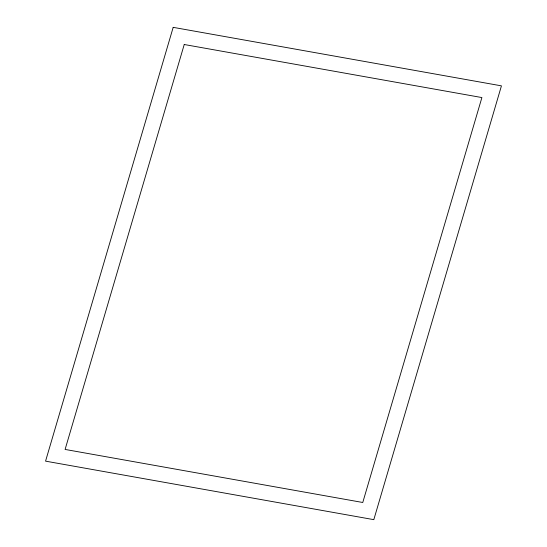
<?xml version="1.0" encoding="UTF-8"?>
<svg xmlns="http://www.w3.org/2000/svg" width="547" height="547" viewBox="0 0 547 547"><rect width="100%" height="100%" fill="white"/><g stroke="black" fill="none" stroke-linecap="round" stroke-linejoin="round"><path stroke-width="0.82" d="M173.187 27.35L45.558 461.148L373.813 519.65L501.442 85.852L173.187 27.35M184.236 44.512L65.1 449.436L362.764 502.488L481.9 97.564L184.236 44.512"/></g></svg>
